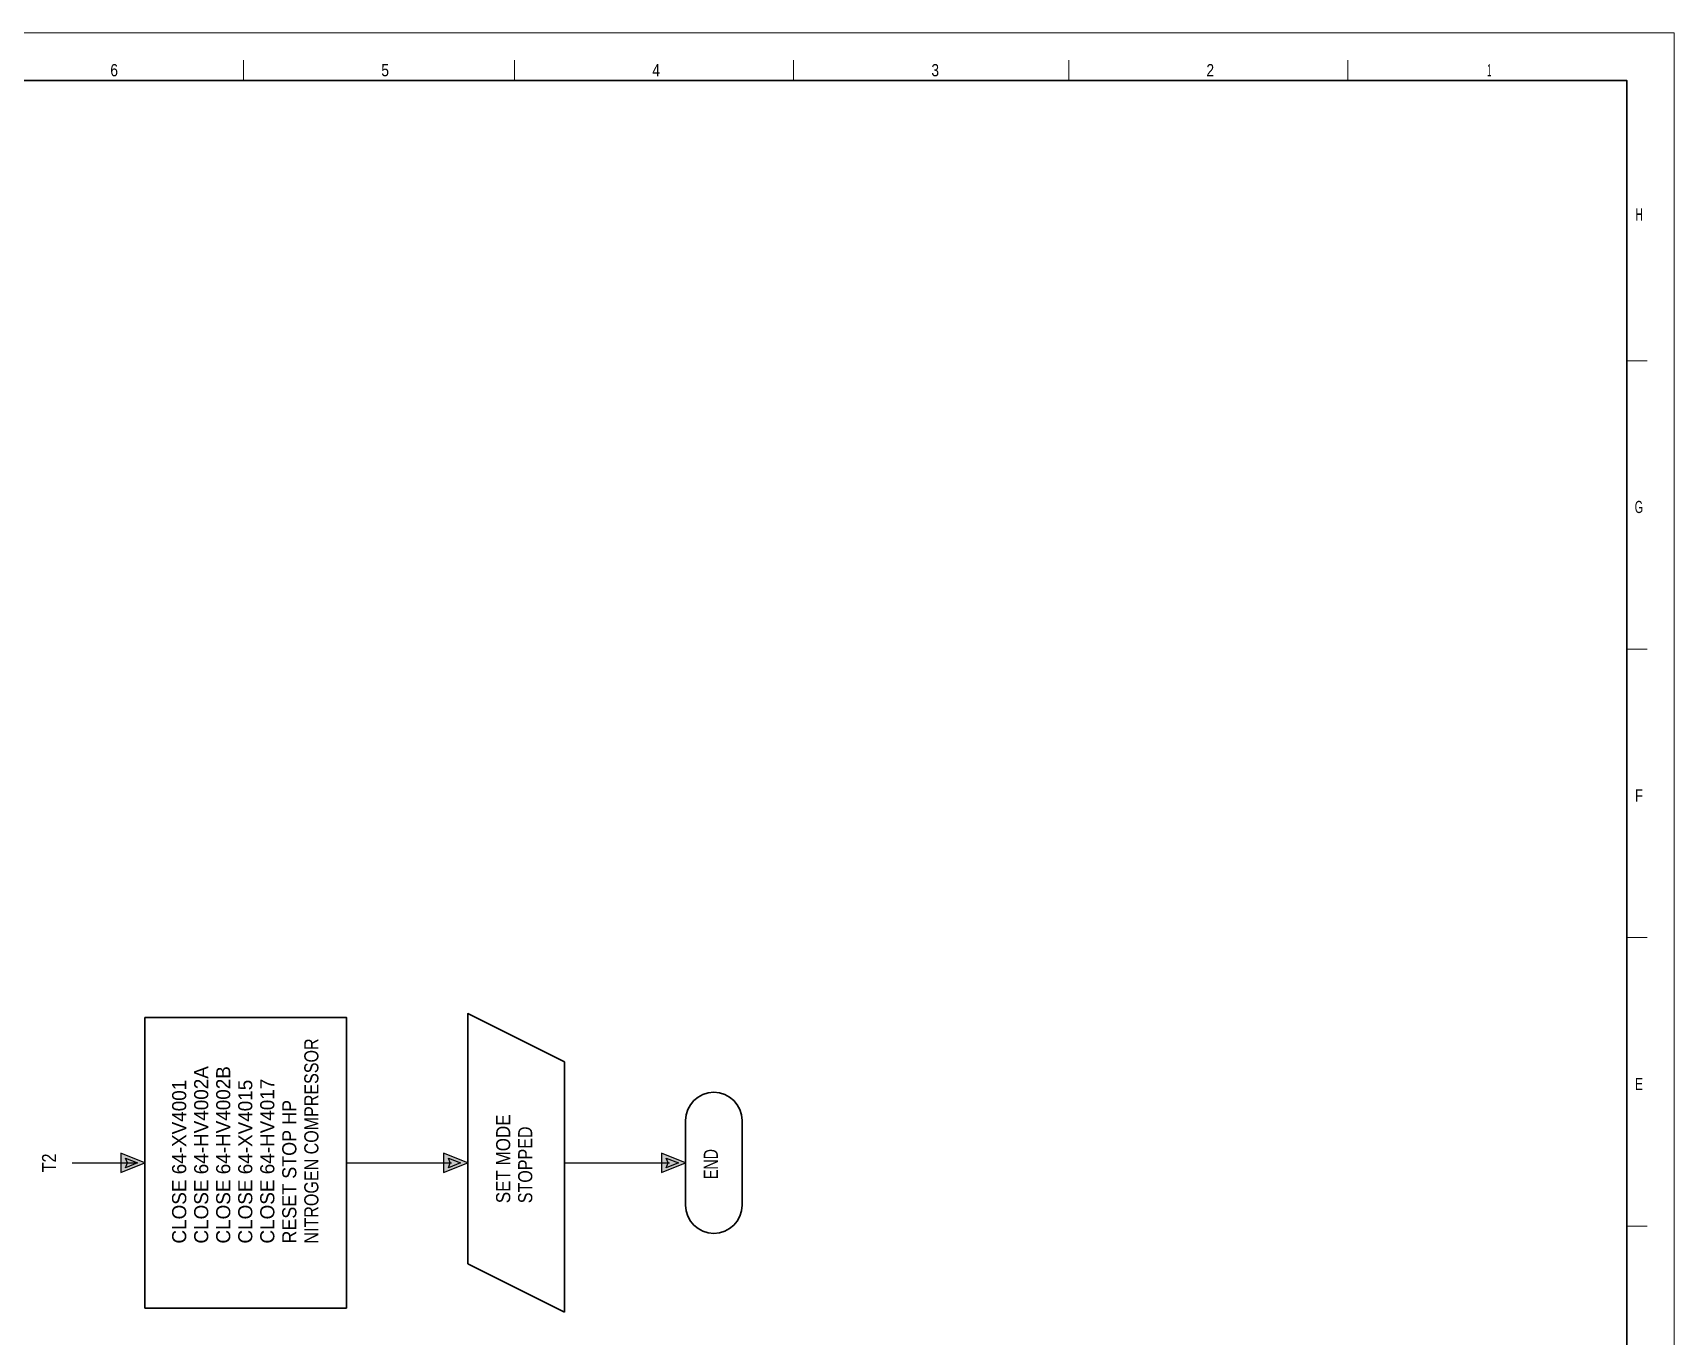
# Model space of a CAD drawing. Header units: millimetres. Extents: x 0 to 841, y 0 to 594.
# Drawn here: x 434.2 to 841, y 271.1 to 594 of the extents above; entities that cross this region are included whole.
import ezdxf
from ezdxf.enums import TextEntityAlignment as Align

# ---------------------------------------------------------------- set-up
doc = ezdxf.new("R2010")
doc.units = ezdxf.units.MM
doc.header["$LTSCALE"] = 1.2
for name, color, linetype, lineweight in [('1', 7, 'Continuous', 13), ('2', 7, 'Continuous', 35), ('4', 7, 'Continuous', 35), ('9', 7, 'Continuous', 13)]:
    doc.layers.add(name, color=color, linetype=linetype, lineweight=lineweight)
doc.layers.add('36', color=7, linetype='Continuous')

msp = doc.modelspace()

# ---------------------------------------------------------------- hatches: boundary and pattern name
at = {"layer": '1'}
for points in [[(456, 316.4), (456, 311.6), (462, 314)], [(536, 316.4), (536, 311.6), (542, 314)], [(590, 316.4), (590, 311.6), (596, 314)]]:
    msp.add_hatch(color=256, dxfattribs=at).paths.add_polyline_path(points)

# ---------------------------------------------------------------- linework, layer by layer
for p, q in [((486.455, 587.261), (486.455, 582.228)), ((486.455, 587.261), (486.455, 582.228)), ((553.613, 587.261), (553.613, 582.228)), ((553.613, 587.261), (553.613, 582.228)), ((622.776, 587.261), (622.776, 582.228)), ((622.776, 587.261), (622.776, 582.228)), ((690.937, 587.261), (690.937, 582.228)), ((690.937, 587.261), (690.937, 582.228)), ((760.1, 587.261), (760.1, 582.228)), ((760.1, 587.261), (760.1, 582.228)), ((834.275, 512.761), (829.263, 512.761)), ((834.275, 512.761), (829.263, 512.761)), ((834.275, 441.28), (829.263, 441.28)), ((834.275, 441.28), (829.263, 441.28)), ((834.275, 369.799), (829.263, 369.799)), ((834.275, 369.799), (829.263, 369.799)), ((834.275, 298.318), (829.263, 298.318)), ((834.275, 298.318), (829.263, 298.318))]:
    msp.add_line(p, q, dxfattribs=at)
at = {"layer": '1', "lineweight": 25}
for p, q in [((444, 314), (460, 314)), ((450, 314.002), (457.2, 314.002)), ((512, 314), (538, 314)), ((530, 314.002), (537.2, 314.002)), ((566, 314), (592, 314)), ((584, 314.002), (591.2, 314.002))]:
    msp.add_line(p, q, dxfattribs=at)
at = {"layer": '1', "lineweight": 35}
msp.add_lwpolyline([(829.263, 112.014), (829.263, 582.228), (10.333, 582.228), (10.333, 10.382)], dxfattribs=at)
msp.add_lwpolyline([(829.263, 112.014), (829.263, 582.228), (10.333, 582.228), (10.333, 10.382)], dxfattribs=at)
at = {"layer": '1', "lineweight": 25}
for points in [[(456, 316.4), (456, 311.6), (462, 314)], [(536, 316.4), (536, 311.6), (542, 314)], [(590, 316.4), (590, 311.6), (596, 314)]]:
    msp.add_lwpolyline(points, close=True, dxfattribs=at)
for points in [[(457.2, 315.202), (460.201, 314.002), (457.2, 312.803)], [(457.2, 312.803), (457.68, 314.002), (457.2, 315.202)], [(537.2, 315.202), (540.201, 314.002), (537.2, 312.803)], [(537.2, 312.803), (537.68, 314.002), (537.2, 315.202)], [(591.2, 315.202), (594.201, 314.002), (591.2, 312.803)], [(591.2, 312.803), (591.68, 314.002), (591.2, 315.202)]]:
    msp.add_lwpolyline(points, dxfattribs=at)
at = {"layer": '2'}
for points in [[(511.998, 278), (512.001, 350), (462.002, 350), (461.998, 278)], [(566.029, 277), (566.029, 339), (542.029, 351), (542.029, 289)]]:
    msp.add_lwpolyline(points, close=True, dxfattribs=at)
at = {"layer": '4'}
for p, q in [((596, 324.5), (596, 303.5)), ((610, 303.5), (610, 324.5))]:
    msp.add_line(p, q, dxfattribs=at)
for centre, start, end in [((603, 324.5), 0, 180), ((603, 303.5), 180, 0)]:
    msp.add_arc(centre, 7, start, end, dxfattribs=at)
at = {"layer": '9'}
msp.add_lwpolyline([(0, 0), (841, 0), (841, 594), (0, 594)], close=True, dxfattribs=at)
msp.add_lwpolyline([(0, 0), (841, 0), (841, 594), (0, 594)], close=True, dxfattribs=at)

# ---------------------------------------------------------------- texts
at = {"layer": '1'}
for s, width, p in [('6', 0.85, (454.385, 583.235)), ('6', 0.85, (454.385, 583.235)), ('5', 0.85, (521.543, 583.235)), ('5', 0.85, (521.543, 583.235)), ('4', 0.85, (588.701, 583.235)), ('4', 0.85, (588.701, 583.235)), ('3', 0.85, (657.864, 583.235)), ('3', 0.85, (657.864, 583.235)), ('2', 0.85, (726.025, 583.235)), ('2', 0.85, (726.025, 583.235)), ('1', 0.4, (795.18, 583.235)), ('1', 0.4, (795.18, 583.235))]:
    msp.add_text(s, height=3.02, dxfattribs=dict(at, width=width)).set_placement(p, align=Align.CENTER)
for s, width, p in [('H', 0.65, (833.27, 547.494)), ('H', 0.65, (833.27, 547.494)), ('G', 0.65, (833.27, 475.007)), ('G', 0.65, (833.27, 475.007)), ('F', 0.8, (833.27, 403.526)), ('F', 0.8, (833.27, 403.526)), ('E', 0.75, (833.27, 332.045)), ('E', 0.75, (833.27, 332.045))]:
    msp.add_text(s, height=3.02, dxfattribs=dict(at, width=width)).set_placement(p, align=Align.RIGHT)
at = {"layer": '36'}
for s, width, p in [('NITROGEN COMPRESSOR', 0.85, (505, 294)), ('RESET STOP HP', 0.95, (499.54, 294)), ('SET MODE', 0.9, (552.54, 304)), ('STOPPED', 0.85, (558, 304)), ('END', 0.75, (604, 310))]:
    msp.add_text(s, height=3.5, rotation=90, dxfattribs=dict(at, width=width)).set_placement(p)
for s, p in [('CLOSE 64-HV4002A', (477.701, 294)), ('CLOSE 64-HV4002B', (483.161, 294)), ('CLOSE 64-XV4001', (472.241, 294)), ('CLOSE 64-XV4015', (488.62, 294)), ('CLOSE 64-HV4017', (494.08, 294))]:
    msp.add_text(s, height=3.5, rotation=90, dxfattribs=at).set_placement(p)
at = {"layer": '36', "width": 0.85}
msp.add_text('T2', height=3.5, rotation=90, dxfattribs=at).set_placement((440, 314), align=Align.CENTER)

doc.saveas('drawing.dxf')
